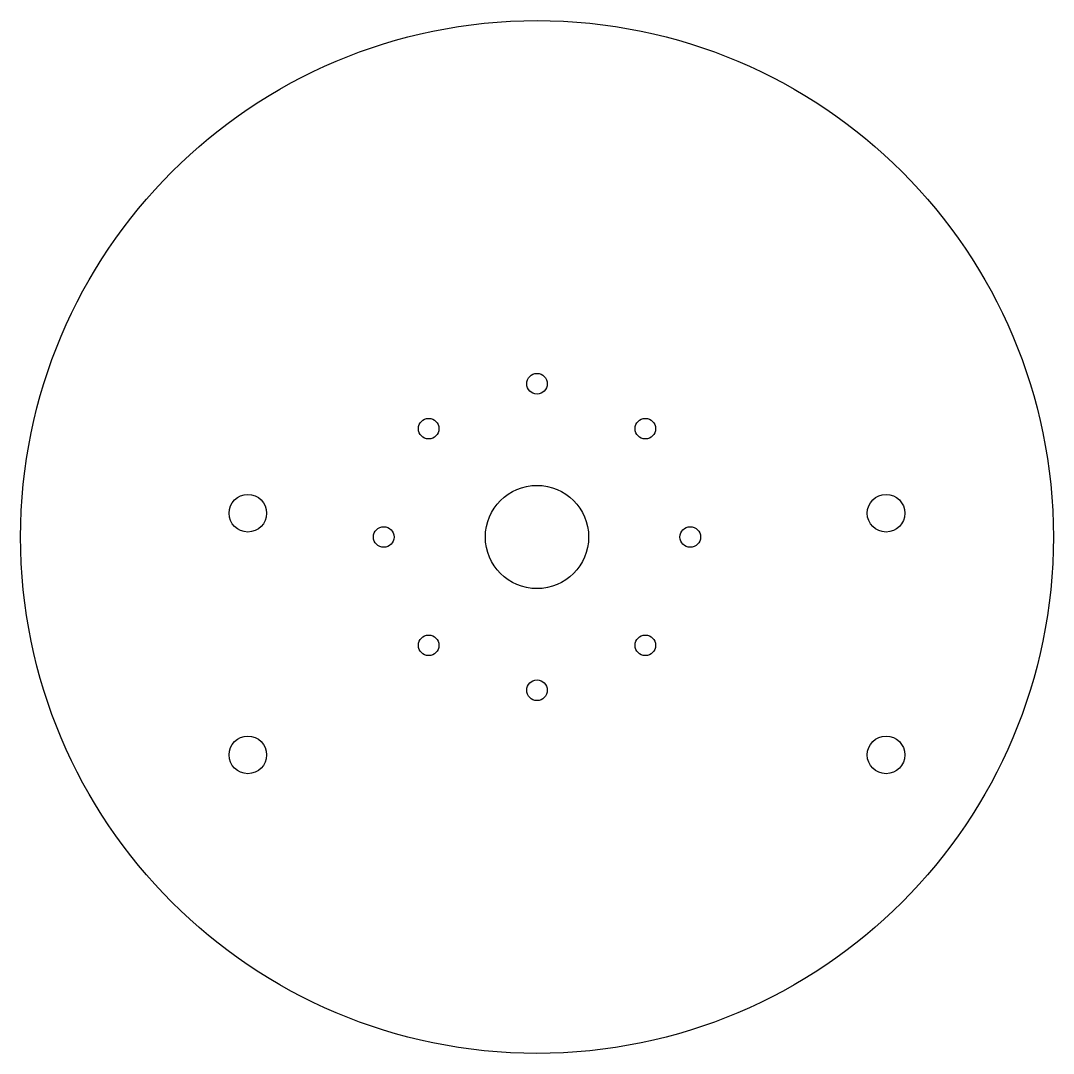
# Model space of a CAD drawing. Header units: millimetres. Extents: x -50 to 50, y -50 to 50.
import ezdxf

# ---------------------------------------------------------------- set-up
doc = ezdxf.new("R2010")
doc.units = ezdxf.units.MM

msp = doc.modelspace()

# ---------------------------------------------------------------- linework, layer by layer
for centre, radius in [((0, 0), 50), ((0, 14.84), 1), ((-10.49, 10.49), 1), ((10.49, 10.49), 1), ((0, 0), 5), ((-28, 2.3), 1.82), ((33.8, 2.3), 1.82), ((-14.84, 0), 1), ((14.84, 0), 1), ((-10.49, -10.49), 1), ((10.49, -10.49), 1), ((0, -14.84), 1), ((-28, -21.1), 1.82), ((33.8, -21.1), 1.82)]:
    msp.add_circle(centre, radius)

doc.saveas('drawing.dxf')
